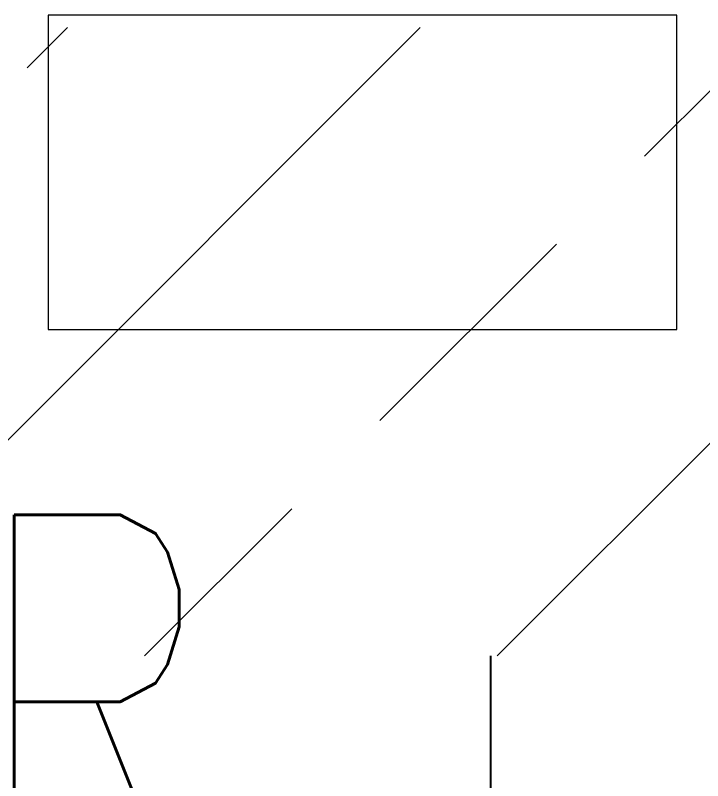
# Model space of a CAD drawing. Header units: millimetres. Extents: x -92759 to 184353, y -15225 to 86714.
# Drawn here: x 57461.1 to 57898.5, y 49311.8 to 49799.1 of the extents above; entities that cross this region are included whole.
import ezdxf

# ---------------------------------------------------------------- set-up
doc = ezdxf.new("R2010")
doc.units = ezdxf.units.MM
for name, color, linetype in [('A-PATT-CONC', 8, 'Continuous'), ('E-_LIGT----_E-', 3, 'Continuous'), ('E-legend', 1, 'Continuous')]:
    doc.layers.add(name, color=color, linetype=linetype)
for name, color, linetype, lineweight in [('HFI 9MM FPB', 94, 'Continuous', 5), ('M-ACMV_Control Panel', 7, 'Continuous', 25), ('M-ACMV_CP_ HL', 7, 'Continuous', 20), ('M-ACMV_FCU-1', 86, 'Continuous', 9)]:
    doc.layers.add(name, color=color, linetype=linetype, lineweight=lineweight)
doc.styles.add('Simplex', font='simplex_.ttf', dxfattribs={"width": 0.7, "height": 450})

# ---------------------------------------------------------------- blocks, each defined once
blk = doc.blocks.new('RCP_B8L2')
at = {"layer": 'A-PATT-CONC'}
h = blk.add_hatch(dxfattribs=at)
h.set_pattern_fill('ANSI37', color=256, scale=189, angle=45)
h.set_pattern_definition([(90, (-394093.07, -170927.3), (-600.075, 0), []), (180, (-394093.07, -170927.3), (-6e-14, -600.075), [])])
h.paths.add_polyline_path([(-397093.07, -170927.3), (-394093.07, -170927.3), (-394093.07, -175127.3), (-397093.07, -175127.3)])
at = {"layer": 'HFI 9MM FPB'}
h = blk.add_hatch(dxfattribs=at)
h.set_pattern_fill('ANSI33', color=256, scale=50)
h.set_pattern_definition([(45, (-581589.02, -147239), (-224.5064, 224.5064), []), (45, (-581364.5, -147239), (-224.5064, 224.5064), [158.75, -79.375])])
h.paths.add_polyline_path([(-397093.07, -170927.3), (-394093.07, -170927.3), (-394093.07, -175127.3), (-397093.07, -175127.3)], flags=16)
h.paths.add_polyline_path([(-397668.07, -175077.3), (-397668.07, -170527.3), (-393968.07, -170527.3), (-393968.07, -175527.3), (-397218.07, -175527.3), (-397218.07, -175077.3)])
blk = doc.blocks.new('A$C020d881d')
at = {"layer": 'E-legend', "lineweight": 25}
blk.add_circle((818.66, 172), 103.82, dxfattribs=at)
at = {"layer": 'E-legend', "lineweight": 25, "style": 'Simplex', "width": 0.7}
blk.add_text('L4R', height=250, dxfattribs=at).set_placement((345.22, 314.35))
blk = doc.blocks.new('EL_B8_L2_R4')
at = {"layer": 'E-_LIGT----_E-', "ltscale": 0.5}
blk.add_blockref('A$C020d881d', (-33493.34, -30424.48), dxfattribs=at)
blk = doc.blocks.new('A$Ce886c8c0')
at = {"layer": 'M-ACMV_Control Panel', "lineweight": 5}
blk.add_lwpolyline([(200, -200), (200, 200), (0, 200), (0, -200)], close=True, dxfattribs=at)
blk.add_solid([(0, -200), (200, -200), (200, 200), (0, -200)], dxfattribs=at)
blk = doc.blocks.new('ACMV_B8_L2')
at = {"layer": 'M-ACMV_CP_ HL', "rotation": 90}
blk.add_blockref('A$Ce886c8c0', (118345.6, -56116.85), dxfattribs=at)

msp = doc.modelspace()

# ---------------------------------------------------------------- block references
at = {"layer": 'A-PATT-CONC'}
msp.add_blockref('RCP_B8L2', (452619.12, 220318.54), dxfattribs=at)
at = {"layer": 'E-legend', "color": 7}
msp.add_blockref('EL_B8_L2_R4', (90301.06, 79341.24), dxfattribs=at)
at = {"layer": 'M-ACMV_FCU-1'}
msp.add_blockref('ACMV_B8_L2', (-60663.56, 105715.91), dxfattribs=at)

doc.saveas('drawing.dxf')
